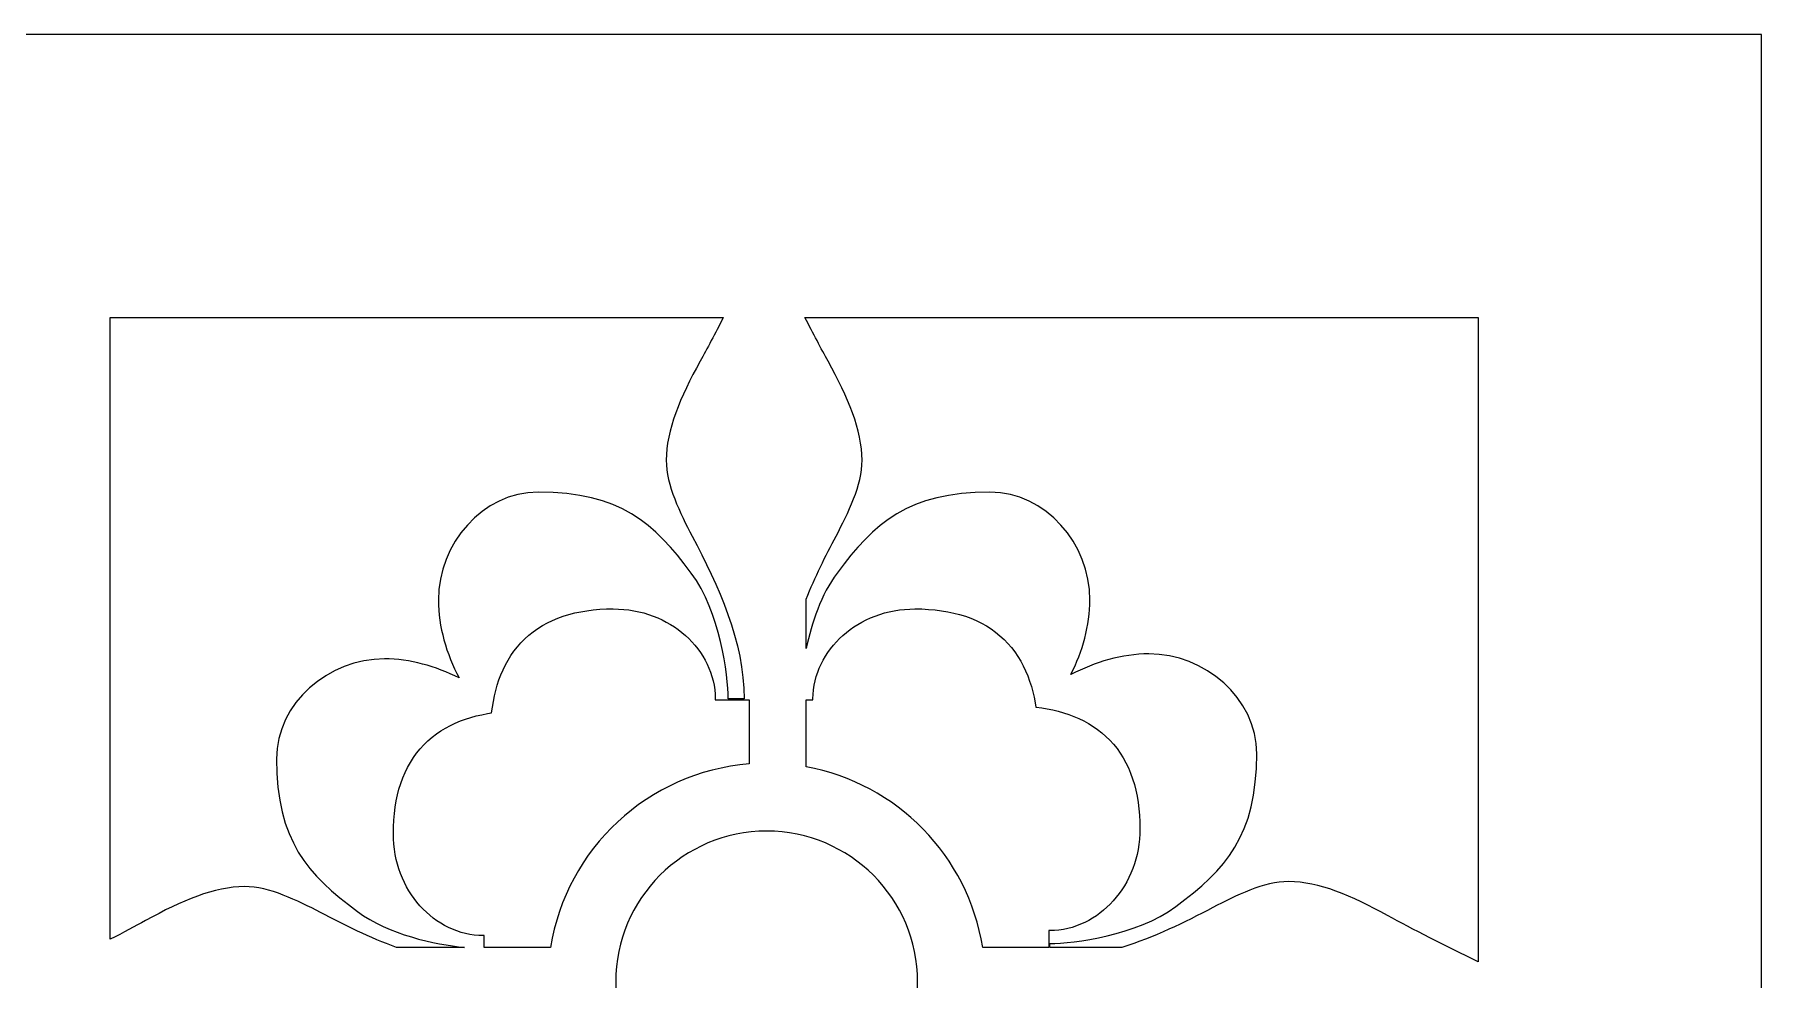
# Model space of a CAD drawing. Header units: centimetres. Extents: x -9.9 to 7.5, y -9.5 to 6.6.
# Drawn here: x -3.492 to -1.556, y 5.494 to 6.554 of the extents above; entities that cross this region are included whole.
import ezdxf

# ---------------------------------------------------------------- set-up
doc = ezdxf.new("R2010")
doc.units = ezdxf.units.CM
doc.header["$MEASUREMENT"] = 0
doc.layers.add('layer 1', color=7, linetype='Continuous')

msp = doc.modelspace()

# ---------------------------------------------------------------- linework, layer by layer
at = {"layer": 'layer 1', "color": 177, "lineweight": 9}
for points, knots in [([(-9.86086, -9.47414), (-9.86086, -9.47414), (-9.86086, 6.55374), (-9.86086, 6.55374), (-9.86086, 6.55374), (-9.86086, 6.55374), (-1.55598, 6.55374), (-1.55598, 6.55374), (-1.55598, 6.55374), (-1.55598, 6.55374), (-1.55598, -9.47414), (-1.55598, -9.47414), (-1.55598, -9.47414), (-1.55598, -9.47414), (-9.86086, -9.47414), (-9.86086, -9.47414)], [0, 0, 0, 0, 0.2, 0.2, 0.2, 0.2, 0.4, 0.4, 0.4, 0.4, 0.6, 0.6, 0.6, 0.6, 1, 1, 1, 1]), ([(-3.4068, 6.23636), (-3.4068, 6.23636), (-3.4068, 5.53902), (-3.4068, 5.53902), (-3.4068, 5.53902), (-3.39237, 5.5465), (-3.3789, 5.5537), (-3.36714, 5.56008), (-3.36714, 5.56008), (-3.32683, 5.58249), (-3.28987, 5.59816), (-3.25626, 5.59816), (-3.25626, 5.59816), (-3.22826, 5.59816), (-3.19689, 5.58249), (-3.17113, 5.56904), (-3.17113, 5.56904), (-3.14449, 5.5549), (-3.11574, 5.54076), (-3.08591, 5.52996), (-3.08591, 5.52996), (-3.08591, 5.52996), (-3.00989, 5.52996), (-3.00989, 5.52996), (-3.00989, 5.52996), (-3.04315, 5.53336), (-3.09494, 5.54431), (-3.12968, 5.57017), (-3.12968, 5.57017), (-3.1857, 5.61161), (-3.22041, 5.64968), (-3.22041, 5.74155), (-3.22041, 5.74155), (-3.22041, 5.80427), (-3.16218, 5.85355), (-3.09944, 5.85355), (-3.09944, 5.85355), (-3.07105, 5.85355), (-3.04175, 5.84529), (-3.01579, 5.8322), (-3.01579, 5.8322), (-3.02998, 5.85905), (-3.03904, 5.8898), (-3.03904, 5.91954), (-3.03904, 5.91954), (-3.03904, 5.98229), (-2.98977, 6.04051), (-2.92704, 6.04051), (-2.92704, 6.04051), (-2.83517, 6.04051), (-2.79711, 6.0058), (-2.75566, 5.94979), (-2.75566, 5.94979), (-2.72318, 5.90612), (-2.71421, 5.83554), (-2.71421, 5.80865), (-2.71421, 5.80865), (-2.71421, 5.80865), (-2.69629, 5.80865), (-2.69629, 5.80865), (-2.69629, 5.80865), (-2.69629, 5.87251), (-2.72541, 5.93634), (-2.75454, 5.99123), (-2.75454, 5.99123), (-2.76799, 6.01699), (-2.78366, 6.04836), (-2.78366, 6.07637), (-2.78366, 6.07637), (-2.78366, 6.10998), (-2.76799, 6.14694), (-2.74557, 6.18725), (-2.74557, 6.18725), (-2.73782, 6.20154), (-2.72887, 6.21836), (-2.71965, 6.23636), (-2.71965, 6.23636), (-2.71965, 6.23636), (-3.4068, 6.23636), (-3.4068, 6.23636)], [0, 0, 0, 0, 0.047619, 0.047619, 0.047619, 0.047619, 0.0952381, 0.0952381, 0.0952381, 0.0952381, 0.1428571, 0.1428571, 0.1428571, 0.1428571, 0.1904762, 0.1904762, 0.1904762, 0.1904762, 0.2380952, 0.2380952, 0.2380952, 0.2380952, 0.2857143, 0.2857143, 0.2857143, 0.2857143, 0.3333333, 0.3333333, 0.3333333, 0.3333333, 0.3809524, 0.3809524, 0.3809524, 0.3809524, 0.4285714, 0.4285714, 0.4285714, 0.4285714, 0.4761905, 0.4761905, 0.4761905, 0.4761905, 0.5238095, 0.5238095, 0.5238095, 0.5238095, 0.5714286, 0.5714286, 0.5714286, 0.5714286, 0.6190476, 0.6190476, 0.6190476, 0.6190476, 0.6666667, 0.6666667, 0.6666667, 0.6666667, 0.7142857, 0.7142857, 0.7142857, 0.7142857, 0.7619048, 0.7619048, 0.7619048, 0.7619048, 0.8095238, 0.8095238, 0.8095238, 0.8095238, 0.8571429, 0.8571429, 0.8571429, 0.8571429, 0.9047619, 0.9047619, 0.9047619, 0.9047619, 1, 1, 1, 1]), ([(-2.62813, 6.23636), (-2.61891, 6.21836), (-2.60996, 6.20154), (-2.6022, 6.18725), (-2.6022, 6.18725), (-2.57979, 6.14694), (-2.56411, 6.10998), (-2.56411, 6.07637), (-2.56411, 6.07637), (-2.56411, 6.04836), (-2.57979, 6.01699), (-2.59324, 5.99123), (-2.59324, 5.99123), (-2.60507, 5.96895), (-2.61689, 5.94519), (-2.62677, 5.92056), (-2.62677, 5.92056), (-2.62677, 5.92056), (-2.62677, 5.86517), (-2.62677, 5.86517), (-2.62677, 5.86517), (-2.6207, 5.89369), (-2.60996, 5.9258), (-2.59211, 5.94979), (-2.59211, 5.94979), (-2.55067, 6.0058), (-2.5126, 6.04051), (-2.42073, 6.04051), (-2.42073, 6.04051), (-2.358, 6.04051), (-2.30873, 5.98229), (-2.30873, 5.91954), (-2.30873, 5.91954), (-2.30873, 5.89116), (-2.31699, 5.86185), (-2.33008, 5.83589), (-2.33008, 5.83589), (-2.30322, 5.85008), (-2.27248, 5.85915), (-2.24274, 5.85915), (-2.24274, 5.85915), (-2.17999, 5.85915), (-2.12176, 5.80987), (-2.12176, 5.74714), (-2.12176, 5.74714), (-2.12176, 5.65528), (-2.15647, 5.61721), (-2.21249, 5.57576), (-2.21249, 5.57576), (-2.25616, 5.54328), (-2.32674, 5.53431), (-2.35363, 5.53431), (-2.35363, 5.53431), (-2.35363, 5.53431), (-2.35363, 5.52996), (-2.35363, 5.52996), (-2.35363, 5.52996), (-2.35363, 5.52996), (-2.27284, 5.52996), (-2.27284, 5.52996), (-2.27284, 5.52996), (-2.23709, 5.54117), (-2.20259, 5.55791), (-2.17105, 5.57465), (-2.17105, 5.57465), (-2.14529, 5.58809), (-2.11392, 5.60376), (-2.08591, 5.60376), (-2.08591, 5.60376), (-2.0523, 5.60376), (-2.01534, 5.58809), (-1.97503, 5.56568), (-1.97503, 5.56568), (-1.94735, 5.55065), (-1.91017, 5.53115), (-1.87336, 5.5139), (-1.87336, 5.5139), (-1.87336, 5.5139), (-1.87336, 6.23636), (-1.87336, 6.23636), (-1.87336, 6.23636), (-1.87336, 6.23636), (-2.62813, 6.23636), (-2.62813, 6.23636)], [0, 0, 0, 0, 0.0454545, 0.0454545, 0.0454545, 0.0454545, 0.0909091, 0.0909091, 0.0909091, 0.0909091, 0.1363636, 0.1363636, 0.1363636, 0.1363636, 0.1818182, 0.1818182, 0.1818182, 0.1818182, 0.2272727, 0.2272727, 0.2272727, 0.2272727, 0.2727273, 0.2727273, 0.2727273, 0.2727273, 0.3181818, 0.3181818, 0.3181818, 0.3181818, 0.3636364, 0.3636364, 0.3636364, 0.3636364, 0.4090909, 0.4090909, 0.4090909, 0.4090909, 0.4545455, 0.4545455, 0.4545455, 0.4545455, 0.5, 0.5, 0.5, 0.5, 0.5454545, 0.5454545, 0.5454545, 0.5454545, 0.5909091, 0.5909091, 0.5909091, 0.5909091, 0.6363636, 0.6363636, 0.6363636, 0.6363636, 0.6818182, 0.6818182, 0.6818182, 0.6818182, 0.7272727, 0.7272727, 0.7272727, 0.7272727, 0.7727273, 0.7727273, 0.7727273, 0.7727273, 0.8181818, 0.8181818, 0.8181818, 0.8181818, 0.8636364, 0.8636364, 0.8636364, 0.8636364, 0.9090909, 0.9090909, 0.9090909, 0.9090909, 1, 1, 1, 1]), ([(-2.98757, 5.52996), (-2.98757, 5.52996), (-2.91326, 5.52996), (-2.91326, 5.52996), (-2.91326, 5.52996), (-2.89568, 5.64063), (-2.80404, 5.72666), (-2.69073, 5.73565), (-2.69073, 5.73565), (-2.69073, 5.73565), (-2.69073, 5.80767), (-2.69073, 5.80767), (-2.69073, 5.80767), (-2.69073, 5.80767), (-2.72865, 5.80767), (-2.72865, 5.80767), (-2.72865, 5.80767), (-2.72865, 5.80767), (-2.72865, 5.80905), (-2.72865, 5.80905), (-2.72865, 5.80905), (-2.72865, 5.80905), (-2.72879, 5.81378), (-2.72879, 5.81378), (-2.72879, 5.81378), (-2.72879, 5.81378), (-2.72925, 5.81885), (-2.72925, 5.81885), (-2.72925, 5.81885), (-2.72925, 5.81885), (-2.73, 5.82387), (-2.73, 5.82387), (-2.73, 5.82387), (-2.73, 5.82387), (-2.73103, 5.82882), (-2.73103, 5.82882), (-2.73103, 5.82882), (-2.73103, 5.82882), (-2.73234, 5.83369), (-2.73234, 5.83369), (-2.73234, 5.83369), (-2.73234, 5.83369), (-2.73391, 5.83847), (-2.73391, 5.83847), (-2.73391, 5.83847), (-2.73391, 5.83847), (-2.73574, 5.84315), (-2.73574, 5.84315), (-2.73574, 5.84315), (-2.73574, 5.84315), (-2.73781, 5.84773), (-2.73781, 5.84773), (-2.73781, 5.84773), (-2.73781, 5.84773), (-2.74012, 5.8522), (-2.74012, 5.8522), (-2.74012, 5.8522), (-2.74012, 5.8522), (-2.74265, 5.85654), (-2.74265, 5.85654), (-2.74265, 5.85654), (-2.74265, 5.85654), (-2.7454, 5.86076), (-2.7454, 5.86076), (-2.7454, 5.86076), (-2.7454, 5.86076), (-2.74836, 5.86485), (-2.74836, 5.86485), (-2.74836, 5.86485), (-2.74836, 5.86485), (-2.75153, 5.8688), (-2.75153, 5.8688), (-2.75153, 5.8688), (-2.75153, 5.8688), (-2.7549, 5.87261), (-2.7549, 5.87261), (-2.7549, 5.87261), (-2.7549, 5.87261), (-2.75846, 5.87627), (-2.75846, 5.87627), (-2.75846, 5.87627), (-2.75846, 5.87627), (-2.76221, 5.87978), (-2.76221, 5.87978), (-2.76221, 5.87978), (-2.76221, 5.87978), (-2.76615, 5.88313), (-2.76615, 5.88313), (-2.76615, 5.88313), (-2.76615, 5.88313), (-2.77025, 5.88631), (-2.77025, 5.88631), (-2.77025, 5.88631), (-2.77025, 5.88631), (-2.77453, 5.88932), (-2.77453, 5.88932), (-2.77453, 5.88932), (-2.77453, 5.88932), (-2.77897, 5.89216), (-2.77897, 5.89216), (-2.77897, 5.89216), (-2.77897, 5.89216), (-2.78357, 5.8948), (-2.78357, 5.8948), (-2.78357, 5.8948), (-2.78357, 5.8948), (-2.78833, 5.89725), (-2.78833, 5.89725), (-2.78833, 5.89725), (-2.78833, 5.89725), (-2.79323, 5.89951), (-2.79323, 5.89951), (-2.79323, 5.89951), (-2.79323, 5.89951), (-2.79828, 5.90155), (-2.79828, 5.90155), (-2.79828, 5.90155), (-2.79828, 5.90155), (-2.80347, 5.90339), (-2.80347, 5.90339), (-2.80347, 5.90339), (-2.80347, 5.90339), (-2.80878, 5.905), (-2.80878, 5.905), (-2.80878, 5.905), (-2.80878, 5.905), (-2.81422, 5.90638), (-2.81422, 5.90638), (-2.81422, 5.90638), (-2.81422, 5.90638), (-2.81977, 5.90752), (-2.81977, 5.90752), (-2.81977, 5.90752), (-2.81977, 5.90752), (-2.82544, 5.90842), (-2.82544, 5.90842), (-2.82544, 5.90842), (-2.82544, 5.90842), (-2.83121, 5.90908), (-2.83121, 5.90908), (-2.83121, 5.90908), (-2.83121, 5.90908), (-2.83707, 5.90947), (-2.83707, 5.90947), (-2.83707, 5.90947), (-2.83707, 5.90947), (-2.84294, 5.9096), (-2.84294, 5.9096), (-2.84294, 5.9096), (-2.84294, 5.9096), (-2.85068, 5.90948), (-2.85068, 5.90948), (-2.85068, 5.90948), (-2.85068, 5.90948), (-2.85814, 5.90911), (-2.85814, 5.90911), (-2.85814, 5.90911), (-2.85814, 5.90911), (-2.86541, 5.90848), (-2.86541, 5.90848), (-2.86541, 5.90848), (-2.86541, 5.90848), (-2.8725, 5.9076), (-2.8725, 5.9076), (-2.8725, 5.9076), (-2.8725, 5.9076), (-2.8794, 5.90646), (-2.8794, 5.90646), (-2.8794, 5.90646), (-2.8794, 5.90646), (-2.88612, 5.90506), (-2.88612, 5.90506), (-2.88612, 5.90506), (-2.88612, 5.90506), (-2.89266, 5.90339), (-2.89266, 5.90339), (-2.89266, 5.90339), (-2.89266, 5.90339), (-2.899, 5.90145), (-2.899, 5.90145), (-2.899, 5.90145), (-2.899, 5.90145), (-2.90516, 5.89922), (-2.90516, 5.89922), (-2.90516, 5.89922), (-2.90516, 5.89922), (-2.91112, 5.89672), (-2.91112, 5.89672), (-2.91112, 5.89672), (-2.91112, 5.89672), (-2.91687, 5.89394), (-2.91687, 5.89394), (-2.91687, 5.89394), (-2.91687, 5.89394), (-2.92241, 5.89088), (-2.92241, 5.89088), (-2.92241, 5.89088), (-2.92241, 5.89088), (-2.92772, 5.88754), (-2.92772, 5.88754), (-2.92772, 5.88754), (-2.92772, 5.88754), (-2.9328, 5.88393), (-2.9328, 5.88393), (-2.9328, 5.88393), (-2.9328, 5.88393), (-2.93763, 5.88005), (-2.93763, 5.88005), (-2.93763, 5.88005), (-2.93763, 5.88005), (-2.94219, 5.87593), (-2.94219, 5.87593), (-2.94219, 5.87593), (-2.94219, 5.87593), (-2.9465, 5.87156), (-2.9465, 5.87156), (-2.9465, 5.87156), (-2.9465, 5.87156), (-2.95053, 5.86697), (-2.95053, 5.86697), (-2.95053, 5.86697), (-2.95053, 5.86697), (-2.95429, 5.86218), (-2.95429, 5.86218), (-2.95429, 5.86218), (-2.95429, 5.86218), (-2.95776, 5.85719), (-2.95776, 5.85719), (-2.95776, 5.85719), (-2.95776, 5.85719), (-2.96096, 5.85203), (-2.96096, 5.85203), (-2.96096, 5.85203), (-2.96096, 5.85203), (-2.96389, 5.8467), (-2.96389, 5.8467), (-2.96389, 5.8467), (-2.96389, 5.8467), (-2.96655, 5.84123), (-2.96655, 5.84123), (-2.96655, 5.84123), (-2.96655, 5.84123), (-2.96895, 5.83562), (-2.96895, 5.83562), (-2.96895, 5.83562), (-2.96895, 5.83562), (-2.97111, 5.82988), (-2.97111, 5.82988), (-2.97111, 5.82988), (-2.97111, 5.82988), (-2.97302, 5.82403), (-2.97302, 5.82403), (-2.97302, 5.82403), (-2.97302, 5.82403), (-2.97471, 5.81805), (-2.97471, 5.81805), (-2.97471, 5.81805), (-2.97471, 5.81805), (-2.97617, 5.81198), (-2.97617, 5.81198), (-2.97617, 5.81198), (-2.97617, 5.81198), (-2.97742, 5.8058), (-2.97742, 5.8058), (-2.97742, 5.8058), (-2.97742, 5.8058), (-2.97847, 5.79951), (-2.97847, 5.79951), (-2.97847, 5.79951), (-2.97847, 5.79951), (-2.97932, 5.79313), (-2.97932, 5.79313), (-2.97932, 5.79313), (-2.97932, 5.79313), (-2.97934, 5.79294), (-2.97934, 5.79294), (-2.97934, 5.79294), (-2.97934, 5.79294), (-2.98415, 5.79218), (-2.98415, 5.79218), (-2.98415, 5.79218), (-2.98415, 5.79218), (-2.99041, 5.79097), (-2.99041, 5.79097), (-2.99041, 5.79097), (-2.99041, 5.79097), (-2.99657, 5.78955), (-2.99657, 5.78955), (-2.99657, 5.78955), (-2.99657, 5.78955), (-3.00261, 5.7879), (-3.00261, 5.7879), (-3.00261, 5.7879), (-3.00261, 5.7879), (-3.00854, 5.78602), (-3.00854, 5.78602), (-3.00854, 5.78602), (-3.00854, 5.78602), (-3.01435, 5.7839), (-3.01435, 5.7839), (-3.01435, 5.7839), (-3.01435, 5.7839), (-3.02004, 5.78153), (-3.02004, 5.78153), (-3.02004, 5.78153), (-3.02004, 5.78153), (-3.02559, 5.7789), (-3.02559, 5.7789), (-3.02559, 5.7789), (-3.02559, 5.7789), (-3.03098, 5.77599), (-3.03098, 5.77599), (-3.03098, 5.77599), (-3.03098, 5.77599), (-3.03622, 5.77282), (-3.03622, 5.77282), (-3.03622, 5.77282), (-3.03622, 5.77282), (-3.04128, 5.76936), (-3.04128, 5.76936), (-3.04128, 5.76936), (-3.04128, 5.76936), (-3.04615, 5.76562), (-3.04615, 5.76562), (-3.04615, 5.76562), (-3.04615, 5.76562), (-3.05081, 5.7616), (-3.05081, 5.7616), (-3.05081, 5.7616), (-3.05081, 5.7616), (-3.05524, 5.7573), (-3.05524, 5.7573), (-3.05524, 5.7573), (-3.05524, 5.7573), (-3.05944, 5.75272), (-3.05944, 5.75272), (-3.05944, 5.75272), (-3.05944, 5.75272), (-3.06338, 5.74789), (-3.06338, 5.74789), (-3.06338, 5.74789), (-3.06338, 5.74789), (-3.06705, 5.7428), (-3.06705, 5.7428), (-3.06705, 5.7428), (-3.06705, 5.7428), (-3.07045, 5.73746), (-3.07045, 5.73746), (-3.07045, 5.73746), (-3.07045, 5.73746), (-3.07357, 5.7319), (-3.07357, 5.7319), (-3.07357, 5.7319), (-3.07357, 5.7319), (-3.0764, 5.72612), (-3.0764, 5.72612), (-3.0764, 5.72612), (-3.0764, 5.72612), (-3.07894, 5.72012), (-3.07894, 5.72012), (-3.07894, 5.72012), (-3.07894, 5.72012), (-3.0812, 5.71393), (-3.0812, 5.71393), (-3.0812, 5.71393), (-3.0812, 5.71393), (-3.08318, 5.70754), (-3.08318, 5.70754), (-3.08318, 5.70754), (-3.08318, 5.70754), (-3.08488, 5.70096), (-3.08488, 5.70096), (-3.08488, 5.70096), (-3.08488, 5.70096), (-3.08631, 5.69419), (-3.08631, 5.69419), (-3.08631, 5.69419), (-3.08631, 5.69419), (-3.08747, 5.68724), (-3.08747, 5.68724), (-3.08747, 5.68724), (-3.08747, 5.68724), (-3.08836, 5.6801), (-3.08836, 5.6801), (-3.08836, 5.6801), (-3.08836, 5.6801), (-3.089, 5.67277), (-3.089, 5.67277), (-3.089, 5.67277), (-3.089, 5.67277), (-3.08938, 5.66525), (-3.08938, 5.66525), (-3.08938, 5.66525), (-3.08938, 5.66525), (-3.0895, 5.65745), (-3.0895, 5.65745), (-3.0895, 5.65745), (-3.0895, 5.65745), (-3.08937, 5.65158), (-3.08937, 5.65158), (-3.08937, 5.65158), (-3.08937, 5.65158), (-3.08897, 5.64571), (-3.08897, 5.64571), (-3.08897, 5.64571), (-3.08897, 5.64571), (-3.08832, 5.63995), (-3.08832, 5.63995), (-3.08832, 5.63995), (-3.08832, 5.63995), (-3.08742, 5.63428), (-3.08742, 5.63428), (-3.08742, 5.63428), (-3.08742, 5.63428), (-3.08628, 5.62872), (-3.08628, 5.62872), (-3.08628, 5.62872), (-3.08628, 5.62872), (-3.0849, 5.62328), (-3.0849, 5.62328), (-3.0849, 5.62328), (-3.0849, 5.62328), (-3.08328, 5.61796), (-3.08328, 5.61796), (-3.08328, 5.61796), (-3.08328, 5.61796), (-3.08145, 5.61278), (-3.08145, 5.61278), (-3.08145, 5.61278), (-3.08145, 5.61278), (-3.07941, 5.60774), (-3.07941, 5.60774), (-3.07941, 5.60774), (-3.07941, 5.60774), (-3.07716, 5.60283), (-3.07716, 5.60283), (-3.07716, 5.60283), (-3.07716, 5.60283), (-3.0747, 5.59807), (-3.0747, 5.59807), (-3.0747, 5.59807), (-3.0747, 5.59807), (-3.07206, 5.59347), (-3.07206, 5.59347), (-3.07206, 5.59347), (-3.07206, 5.59347), (-3.06923, 5.58903), (-3.06923, 5.58903), (-3.06923, 5.58903), (-3.06923, 5.58903), (-3.06621, 5.58475), (-3.06621, 5.58475), (-3.06621, 5.58475), (-3.06621, 5.58475), (-3.06303, 5.58064), (-3.06303, 5.58064), (-3.06303, 5.58064), (-3.06303, 5.58064), (-3.05968, 5.57671), (-3.05968, 5.57671), (-3.05968, 5.57671), (-3.05968, 5.57671), (-3.05618, 5.57296), (-3.05618, 5.57296), (-3.05618, 5.57296), (-3.05618, 5.57296), (-3.05252, 5.5694), (-3.05252, 5.5694), (-3.05252, 5.5694), (-3.05252, 5.5694), (-3.0487, 5.56602), (-3.0487, 5.56602), (-3.0487, 5.56602), (-3.0487, 5.56602), (-3.04475, 5.56286), (-3.04475, 5.56286), (-3.04475, 5.56286), (-3.04475, 5.56286), (-3.04066, 5.55989), (-3.04066, 5.55989), (-3.04066, 5.55989), (-3.04066, 5.55989), (-3.03644, 5.55714), (-3.03644, 5.55714), (-3.03644, 5.55714), (-3.03644, 5.55714), (-3.03209, 5.5546), (-3.03209, 5.5546), (-3.03209, 5.5546), (-3.03209, 5.5546), (-3.02763, 5.5523), (-3.02763, 5.5523), (-3.02763, 5.5523), (-3.02763, 5.5523), (-3.02306, 5.55023), (-3.02306, 5.55023), (-3.02306, 5.55023), (-3.02306, 5.55023), (-3.01838, 5.54841), (-3.01838, 5.54841), (-3.01838, 5.54841), (-3.01838, 5.54841), (-3.01359, 5.54683), (-3.01359, 5.54683), (-3.01359, 5.54683), (-3.01359, 5.54683), (-3.00872, 5.54552), (-3.00872, 5.54552), (-3.00872, 5.54552), (-3.00872, 5.54552), (-3.00377, 5.54449), (-3.00377, 5.54449), (-3.00377, 5.54449), (-3.00377, 5.54449), (-2.99875, 5.54374), (-2.99875, 5.54374), (-2.99875, 5.54374), (-2.99875, 5.54374), (-2.99367, 5.54328), (-2.99367, 5.54328), (-2.99367, 5.54328), (-2.99367, 5.54328), (-2.98894, 5.54314), (-2.98894, 5.54314), (-2.98894, 5.54314), (-2.98894, 5.54314), (-2.98757, 5.54314), (-2.98757, 5.54314), (-2.98757, 5.54314), (-2.98757, 5.54314), (-2.98757, 5.52996), (-2.98757, 5.52996)], [0, 0, 0, 0, 0.0074627, 0.0074627, 0.0074627, 0.0074627, 0.0149254, 0.0149254, 0.0149254, 0.0149254, 0.0223881, 0.0223881, 0.0223881, 0.0223881, 0.0298507, 0.0298507, 0.0298507, 0.0298507, 0.0373134, 0.0373134, 0.0373134, 0.0373134, 0.0447761, 0.0447761, 0.0447761, 0.0447761, 0.0522388, 0.0522388, 0.0522388, 0.0522388, 0.0597015, 0.0597015, 0.0597015, 0.0597015, 0.0671642, 0.0671642, 0.0671642, 0.0671642, 0.0746269, 0.0746269, 0.0746269, 0.0746269, 0.0820896, 0.0820896, 0.0820896, 0.0820896, 0.0895522, 0.0895522, 0.0895522, 0.0895522, 0.0970149, 0.0970149, 0.0970149, 0.0970149, 0.1044776, 0.1044776, 0.1044776, 0.1044776, 0.1119403, 0.1119403, 0.1119403, 0.1119403, 0.119403, 0.119403, 0.119403, 0.119403, 0.1268657, 0.1268657, 0.1268657, 0.1268657, 0.1343284, 0.1343284, 0.1343284, 0.1343284, 0.141791, 0.141791, 0.141791, 0.141791, 0.1492537, 0.1492537, 0.1492537, 0.1492537, 0.1567164, 0.1567164, 0.1567164, 0.1567164, 0.1641791, 0.1641791, 0.1641791, 0.1641791, 0.1716418, 0.1716418, 0.1716418, 0.1716418, 0.1791045, 0.1791045, 0.1791045, 0.1791045, 0.1865672, 0.1865672, 0.1865672, 0.1865672, 0.1940299, 0.1940299, 0.1940299, 0.1940299, 0.2014925, 0.2014925, 0.2014925, 0.2014925, 0.2089552, 0.2089552, 0.2089552, 0.2089552, 0.2164179, 0.2164179, 0.2164179, 0.2164179, 0.2238806, 0.2238806, 0.2238806, 0.2238806, 0.2313433, 0.2313433, 0.2313433, 0.2313433, 0.238806, 0.238806, 0.238806, 0.238806, 0.2462687, 0.2462687, 0.2462687, 0.2462687, 0.2537313, 0.2537313, 0.2537313, 0.2537313, 0.261194, 0.261194, 0.261194, 0.261194, 0.2686567, 0.2686567, 0.2686567, 0.2686567, 0.2761194, 0.2761194, 0.2761194, 0.2761194, 0.2835821, 0.2835821, 0.2835821, 0.2835821, 0.2910448, 0.2910448, 0.2910448, 0.2910448, 0.2985075, 0.2985075, 0.2985075, 0.2985075, 0.3059701, 0.3059701, 0.3059701, 0.3059701, 0.3134328, 0.3134328, 0.3134328, 0.3134328, 0.3208955, 0.3208955, 0.3208955, 0.3208955, 0.3283582, 0.3283582, 0.3283582, 0.3283582, 0.3358209, 0.3358209, 0.3358209, 0.3358209, 0.3432836, 0.3432836, 0.3432836, 0.3432836, 0.3507463, 0.3507463, 0.3507463, 0.3507463, 0.358209, 0.358209, 0.358209, 0.358209, 0.3656716, 0.3656716, 0.3656716, 0.3656716, 0.3731343, 0.3731343, 0.3731343, 0.3731343, 0.380597, 0.380597, 0.380597, 0.380597, 0.3880597, 0.3880597, 0.3880597, 0.3880597, 0.3955224, 0.3955224, 0.3955224, 0.3955224, 0.4029851, 0.4029851, 0.4029851, 0.4029851, 0.4104478, 0.4104478, 0.4104478, 0.4104478, 0.4179104, 0.4179104, 0.4179104, 0.4179104, 0.4253731, 0.4253731, 0.4253731, 0.4253731, 0.4328358, 0.4328358, 0.4328358, 0.4328358, 0.4402985, 0.4402985, 0.4402985, 0.4402985, 0.4477612, 0.4477612, 0.4477612, 0.4477612, 0.4552239, 0.4552239, 0.4552239, 0.4552239, 0.4626866, 0.4626866, 0.4626866, 0.4626866, 0.4701493, 0.4701493, 0.4701493, 0.4701493, 0.4776119, 0.4776119, 0.4776119, 0.4776119, 0.4850746, 0.4850746, 0.4850746, 0.4850746, 0.4925373, 0.4925373, 0.4925373, 0.4925373, 0.5, 0.5, 0.5, 0.5, 0.5074627, 0.5074627, 0.5074627, 0.5074627, 0.5149254, 0.5149254, 0.5149254, 0.5149254, 0.5223881, 0.5223881, 0.5223881, 0.5223881, 0.5298507, 0.5298507, 0.5298507, 0.5298507, 0.5373134, 0.5373134, 0.5373134, 0.5373134, 0.5447761, 0.5447761, 0.5447761, 0.5447761, 0.5522388, 0.5522388, 0.5522388, 0.5522388, 0.5597015, 0.5597015, 0.5597015, 0.5597015, 0.5671642, 0.5671642, 0.5671642, 0.5671642, 0.5746269, 0.5746269, 0.5746269, 0.5746269, 0.5820896, 0.5820896, 0.5820896, 0.5820896, 0.5895522, 0.5895522, 0.5895522, 0.5895522, 0.5970149, 0.5970149, 0.5970149, 0.5970149, 0.6044776, 0.6044776, 0.6044776, 0.6044776, 0.6119403, 0.6119403, 0.6119403, 0.6119403, 0.619403, 0.619403, 0.619403, 0.619403, 0.6268657, 0.6268657, 0.6268657, 0.6268657, 0.6343284, 0.6343284, 0.6343284, 0.6343284, 0.641791, 0.641791, 0.641791, 0.641791, 0.6492537, 0.6492537, 0.6492537, 0.6492537, 0.6567164, 0.6567164, 0.6567164, 0.6567164, 0.6641791, 0.6641791, 0.6641791, 0.6641791, 0.6716418, 0.6716418, 0.6716418, 0.6716418, 0.6791045, 0.6791045, 0.6791045, 0.6791045, 0.6865672, 0.6865672, 0.6865672, 0.6865672, 0.6940299, 0.6940299, 0.6940299, 0.6940299, 0.7014925, 0.7014925, 0.7014925, 0.7014925, 0.7089552, 0.7089552, 0.7089552, 0.7089552, 0.7164179, 0.7164179, 0.7164179, 0.7164179, 0.7238806, 0.7238806, 0.7238806, 0.7238806, 0.7313433, 0.7313433, 0.7313433, 0.7313433, 0.738806, 0.738806, 0.738806, 0.738806, 0.7462687, 0.7462687, 0.7462687, 0.7462687, 0.7537313, 0.7537313, 0.7537313, 0.7537313, 0.761194, 0.761194, 0.761194, 0.761194, 0.7686567, 0.7686567, 0.7686567, 0.7686567, 0.7761194, 0.7761194, 0.7761194, 0.7761194, 0.7835821, 0.7835821, 0.7835821, 0.7835821, 0.7910448, 0.7910448, 0.7910448, 0.7910448, 0.7985075, 0.7985075, 0.7985075, 0.7985075, 0.8059701, 0.8059701, 0.8059701, 0.8059701, 0.8134328, 0.8134328, 0.8134328, 0.8134328, 0.8208955, 0.8208955, 0.8208955, 0.8208955, 0.8283582, 0.8283582, 0.8283582, 0.8283582, 0.8358209, 0.8358209, 0.8358209, 0.8358209, 0.8432836, 0.8432836, 0.8432836, 0.8432836, 0.8507463, 0.8507463, 0.8507463, 0.8507463, 0.858209, 0.858209, 0.858209, 0.858209, 0.8656716, 0.8656716, 0.8656716, 0.8656716, 0.8731343, 0.8731343, 0.8731343, 0.8731343, 0.880597, 0.880597, 0.880597, 0.880597, 0.8880597, 0.8880597, 0.8880597, 0.8880597, 0.8955224, 0.8955224, 0.8955224, 0.8955224, 0.9029851, 0.9029851, 0.9029851, 0.9029851, 0.9104478, 0.9104478, 0.9104478, 0.9104478, 0.9179104, 0.9179104, 0.9179104, 0.9179104, 0.9253731, 0.9253731, 0.9253731, 0.9253731, 0.9328358, 0.9328358, 0.9328358, 0.9328358, 0.9402985, 0.9402985, 0.9402985, 0.9402985, 0.9477612, 0.9477612, 0.9477612, 0.9477612, 0.9552239, 0.9552239, 0.9552239, 0.9552239, 0.9626866, 0.9626866, 0.9626866, 0.9626866, 0.9701493, 0.9701493, 0.9701493, 0.9701493, 0.9776119, 0.9776119, 0.9776119, 0.9776119, 0.9850746, 0.9850746, 0.9850746, 0.9850746, 1, 1, 1, 1]), ([(-2.62677, 5.80767), (-2.62677, 5.80767), (-2.62677, 5.73243), (-2.62677, 5.73243), (-2.62677, 5.73243), (-2.52503, 5.71385), (-2.4452, 5.63248), (-2.42891, 5.52996), (-2.42891, 5.52996), (-2.42891, 5.52996), (-2.3546, 5.52996), (-2.3546, 5.52996), (-2.3546, 5.52996), (-2.3546, 5.52996), (-2.3546, 5.54875), (-2.3546, 5.54875), (-2.3546, 5.54875), (-2.3546, 5.54875), (-2.35324, 5.54875), (-2.35324, 5.54875), (-2.35324, 5.54875), (-2.35324, 5.54875), (-2.34851, 5.54889), (-2.34851, 5.54889), (-2.34851, 5.54889), (-2.34851, 5.54889), (-2.34343, 5.54935), (-2.34343, 5.54935), (-2.34343, 5.54935), (-2.34343, 5.54935), (-2.33841, 5.5501), (-2.33841, 5.5501), (-2.33841, 5.5501), (-2.33841, 5.5501), (-2.33346, 5.55114), (-2.33346, 5.55114), (-2.33346, 5.55114), (-2.33346, 5.55114), (-2.32859, 5.55244), (-2.32859, 5.55244), (-2.32859, 5.55244), (-2.32859, 5.55244), (-2.32381, 5.55401), (-2.32381, 5.55401), (-2.32381, 5.55401), (-2.32381, 5.55401), (-2.31912, 5.55584), (-2.31912, 5.55584), (-2.31912, 5.55584), (-2.31912, 5.55584), (-2.31455, 5.55791), (-2.31455, 5.55791), (-2.31455, 5.55791), (-2.31455, 5.55791), (-2.31009, 5.56021), (-2.31009, 5.56021), (-2.31009, 5.56021), (-2.31009, 5.56021), (-2.30574, 5.56274), (-2.30574, 5.56274), (-2.30574, 5.56274), (-2.30574, 5.56274), (-2.30152, 5.5655), (-2.30152, 5.5655), (-2.30152, 5.5655), (-2.30152, 5.5655), (-2.29743, 5.56846), (-2.29743, 5.56846), (-2.29743, 5.56846), (-2.29743, 5.56846), (-2.29348, 5.57163), (-2.29348, 5.57163), (-2.29348, 5.57163), (-2.29348, 5.57163), (-2.28967, 5.575), (-2.28967, 5.575), (-2.28967, 5.575), (-2.28967, 5.575), (-2.28601, 5.57856), (-2.28601, 5.57856), (-2.28601, 5.57856), (-2.28601, 5.57856), (-2.28249, 5.58231), (-2.28249, 5.58231), (-2.28249, 5.58231), (-2.28249, 5.58231), (-2.27915, 5.58624), (-2.27915, 5.58624), (-2.27915, 5.58624), (-2.27915, 5.58624), (-2.27596, 5.59035), (-2.27596, 5.59035), (-2.27596, 5.59035), (-2.27596, 5.59035), (-2.27295, 5.59463), (-2.27295, 5.59463), (-2.27295, 5.59463), (-2.27295, 5.59463), (-2.27012, 5.59907), (-2.27012, 5.59907), (-2.27012, 5.59907), (-2.27012, 5.59907), (-2.26748, 5.60367), (-2.26748, 5.60367), (-2.26748, 5.60367), (-2.26748, 5.60367), (-2.26502, 5.60843), (-2.26502, 5.60843), (-2.26502, 5.60843), (-2.26502, 5.60843), (-2.26277, 5.61333), (-2.26277, 5.61333), (-2.26277, 5.61333), (-2.26277, 5.61333), (-2.26072, 5.61838), (-2.26072, 5.61838), (-2.26072, 5.61838), (-2.26072, 5.61838), (-2.25889, 5.62357), (-2.25889, 5.62357), (-2.25889, 5.62357), (-2.25889, 5.62357), (-2.25728, 5.62888), (-2.25728, 5.62888), (-2.25728, 5.62888), (-2.25728, 5.62888), (-2.2559, 5.63432), (-2.2559, 5.63432), (-2.2559, 5.63432), (-2.2559, 5.63432), (-2.25475, 5.63988), (-2.25475, 5.63988), (-2.25475, 5.63988), (-2.25475, 5.63988), (-2.25385, 5.64554), (-2.25385, 5.64554), (-2.25385, 5.64554), (-2.25385, 5.64554), (-2.2532, 5.65131), (-2.2532, 5.65131), (-2.2532, 5.65131), (-2.2532, 5.65131), (-2.25281, 5.65717), (-2.25281, 5.65717), (-2.25281, 5.65717), (-2.25281, 5.65717), (-2.25267, 5.66304), (-2.25267, 5.66304), (-2.25267, 5.66304), (-2.25267, 5.66304), (-2.2528, 5.67078), (-2.2528, 5.67078), (-2.2528, 5.67078), (-2.2528, 5.67078), (-2.25317, 5.67824), (-2.25317, 5.67824), (-2.25317, 5.67824), (-2.25317, 5.67824), (-2.25379, 5.68551), (-2.25379, 5.68551), (-2.25379, 5.68551), (-2.25379, 5.68551), (-2.25467, 5.6926), (-2.25467, 5.6926), (-2.25467, 5.6926), (-2.25467, 5.6926), (-2.25581, 5.6995), (-2.25581, 5.6995), (-2.25581, 5.6995), (-2.25581, 5.6995), (-2.25722, 5.70622), (-2.25722, 5.70622), (-2.25722, 5.70622), (-2.25722, 5.70622), (-2.25889, 5.71275), (-2.25889, 5.71275), (-2.25889, 5.71275), (-2.25889, 5.71275), (-2.26083, 5.7191), (-2.26083, 5.7191), (-2.26083, 5.7191), (-2.26083, 5.7191), (-2.26306, 5.72526), (-2.26306, 5.72526), (-2.26306, 5.72526), (-2.26306, 5.72526), (-2.26556, 5.73122), (-2.26556, 5.73122), (-2.26556, 5.73122), (-2.26556, 5.73122), (-2.26834, 5.73697), (-2.26834, 5.73697), (-2.26834, 5.73697), (-2.26834, 5.73697), (-2.2714, 5.74251), (-2.2714, 5.74251), (-2.2714, 5.74251), (-2.2714, 5.74251), (-2.27474, 5.74782), (-2.27474, 5.74782), (-2.27474, 5.74782), (-2.27474, 5.74782), (-2.27835, 5.7529), (-2.27835, 5.7529), (-2.27835, 5.7529), (-2.27835, 5.7529), (-2.28223, 5.75772), (-2.28223, 5.75772), (-2.28223, 5.75772), (-2.28223, 5.75772), (-2.28635, 5.76229), (-2.28635, 5.76229), (-2.28635, 5.76229), (-2.28635, 5.76229), (-2.29072, 5.7666), (-2.29072, 5.7666), (-2.29072, 5.7666), (-2.29072, 5.7666), (-2.29531, 5.77063), (-2.29531, 5.77063), (-2.29531, 5.77063), (-2.29531, 5.77063), (-2.3001, 5.77438), (-2.3001, 5.77438), (-2.3001, 5.77438), (-2.3001, 5.77438), (-2.30509, 5.77786), (-2.30509, 5.77786), (-2.30509, 5.77786), (-2.30509, 5.77786), (-2.31025, 5.78106), (-2.31025, 5.78106), (-2.31025, 5.78106), (-2.31025, 5.78106), (-2.31557, 5.78398), (-2.31557, 5.78398), (-2.31557, 5.78398), (-2.31557, 5.78398), (-2.32105, 5.78665), (-2.32105, 5.78665), (-2.32105, 5.78665), (-2.32105, 5.78665), (-2.32666, 5.78905), (-2.32666, 5.78905), (-2.32666, 5.78905), (-2.32666, 5.78905), (-2.3324, 5.79121), (-2.3324, 5.79121), (-2.3324, 5.79121), (-2.3324, 5.79121), (-2.33825, 5.79312), (-2.33825, 5.79312), (-2.33825, 5.79312), (-2.33825, 5.79312), (-2.34422, 5.7948), (-2.34422, 5.7948), (-2.34422, 5.7948), (-2.34422, 5.7948), (-2.3503, 5.79627), (-2.3503, 5.79627), (-2.3503, 5.79627), (-2.3503, 5.79627), (-2.35648, 5.79752), (-2.35648, 5.79752), (-2.35648, 5.79752), (-2.35648, 5.79752), (-2.36277, 5.79857), (-2.36277, 5.79857), (-2.36277, 5.79857), (-2.36277, 5.79857), (-2.36915, 5.79942), (-2.36915, 5.79942), (-2.36915, 5.79942), (-2.36915, 5.79942), (-2.36934, 5.79944), (-2.36934, 5.79944), (-2.36934, 5.79944), (-2.36934, 5.79944), (-2.3701, 5.80425), (-2.3701, 5.80425), (-2.3701, 5.80425), (-2.3701, 5.80425), (-2.37131, 5.81051), (-2.37131, 5.81051), (-2.37131, 5.81051), (-2.37131, 5.81051), (-2.37273, 5.81666), (-2.37273, 5.81666), (-2.37273, 5.81666), (-2.37273, 5.81666), (-2.37438, 5.82271), (-2.37438, 5.82271), (-2.37438, 5.82271), (-2.37438, 5.82271), (-2.37626, 5.82864), (-2.37626, 5.82864), (-2.37626, 5.82864), (-2.37626, 5.82864), (-2.37838, 5.83445), (-2.37838, 5.83445), (-2.37838, 5.83445), (-2.37838, 5.83445), (-2.38075, 5.84014), (-2.38075, 5.84014), (-2.38075, 5.84014), (-2.38075, 5.84014), (-2.38338, 5.84568), (-2.38338, 5.84568), (-2.38338, 5.84568), (-2.38338, 5.84568), (-2.38628, 5.85108), (-2.38628, 5.85108), (-2.38628, 5.85108), (-2.38628, 5.85108), (-2.38946, 5.85632), (-2.38946, 5.85632), (-2.38946, 5.85632), (-2.38946, 5.85632), (-2.39292, 5.86137), (-2.39292, 5.86137), (-2.39292, 5.86137), (-2.39292, 5.86137), (-2.39666, 5.86624), (-2.39666, 5.86624), (-2.39666, 5.86624), (-2.39666, 5.86624), (-2.40068, 5.8709), (-2.40068, 5.8709), (-2.40068, 5.8709), (-2.40068, 5.8709), (-2.40498, 5.87534), (-2.40498, 5.87534), (-2.40498, 5.87534), (-2.40498, 5.87534), (-2.40956, 5.87954), (-2.40956, 5.87954), (-2.40956, 5.87954), (-2.40956, 5.87954), (-2.41439, 5.88348), (-2.41439, 5.88348), (-2.41439, 5.88348), (-2.41439, 5.88348), (-2.41948, 5.88715), (-2.41948, 5.88715), (-2.41948, 5.88715), (-2.41948, 5.88715), (-2.42481, 5.89055), (-2.42481, 5.89055), (-2.42481, 5.89055), (-2.42481, 5.89055), (-2.43038, 5.89366), (-2.43038, 5.89366), (-2.43038, 5.89366), (-2.43038, 5.89366), (-2.43616, 5.89649), (-2.43616, 5.89649), (-2.43616, 5.89649), (-2.43616, 5.89649), (-2.44215, 5.89904), (-2.44215, 5.89904), (-2.44215, 5.89904), (-2.44215, 5.89904), (-2.44835, 5.9013), (-2.44835, 5.9013), (-2.44835, 5.9013), (-2.44835, 5.9013), (-2.45474, 5.90328), (-2.45474, 5.90328), (-2.45474, 5.90328), (-2.45474, 5.90328), (-2.46132, 5.90498), (-2.46132, 5.90498), (-2.46132, 5.90498), (-2.46132, 5.90498), (-2.46808, 5.90641), (-2.46808, 5.90641), (-2.46808, 5.90641), (-2.46808, 5.90641), (-2.47503, 5.90757), (-2.47503, 5.90757), (-2.47503, 5.90757), (-2.47503, 5.90757), (-2.48217, 5.90846), (-2.48217, 5.90846), (-2.48217, 5.90846), (-2.48217, 5.90846), (-2.48951, 5.9091), (-2.48951, 5.9091), (-2.48951, 5.9091), (-2.48951, 5.9091), (-2.49703, 5.90948), (-2.49703, 5.90948), (-2.49703, 5.90948), (-2.49703, 5.90948), (-2.50483, 5.90961), (-2.50483, 5.90961), (-2.50483, 5.90961), (-2.50483, 5.90961), (-2.51071, 5.90947), (-2.51071, 5.90947), (-2.51071, 5.90947), (-2.51071, 5.90947), (-2.51657, 5.90908), (-2.51657, 5.90908), (-2.51657, 5.90908), (-2.51657, 5.90908), (-2.52233, 5.90842), (-2.52233, 5.90842), (-2.52233, 5.90842), (-2.52233, 5.90842), (-2.528, 5.90752), (-2.528, 5.90752), (-2.528, 5.90752), (-2.528, 5.90752), (-2.53356, 5.90638), (-2.53356, 5.90638), (-2.53356, 5.90638), (-2.53356, 5.90638), (-2.53899, 5.905), (-2.53899, 5.905), (-2.53899, 5.905), (-2.53899, 5.905), (-2.54431, 5.90339), (-2.54431, 5.90339), (-2.54431, 5.90339), (-2.54431, 5.90339), (-2.5495, 5.90155), (-2.5495, 5.90155), (-2.5495, 5.90155), (-2.5495, 5.90155), (-2.55454, 5.89951), (-2.55454, 5.89951), (-2.55454, 5.89951), (-2.55454, 5.89951), (-2.55945, 5.89725), (-2.55945, 5.89725), (-2.55945, 5.89725), (-2.55945, 5.89725), (-2.5642, 5.8948), (-2.5642, 5.8948), (-2.5642, 5.8948), (-2.5642, 5.8948), (-2.56881, 5.89216), (-2.56881, 5.89216), (-2.56881, 5.89216), (-2.56881, 5.89216), (-2.57325, 5.88932), (-2.57325, 5.88932), (-2.57325, 5.88932), (-2.57325, 5.88932), (-2.57753, 5.88631), (-2.57753, 5.88631), (-2.57753, 5.88631), (-2.57753, 5.88631), (-2.58164, 5.88313), (-2.58164, 5.88313), (-2.58164, 5.88313), (-2.58164, 5.88313), (-2.58557, 5.87979), (-2.58557, 5.87979), (-2.58557, 5.87979), (-2.58557, 5.87979), (-2.58932, 5.87627), (-2.58932, 5.87627), (-2.58932, 5.87627), (-2.58932, 5.87627), (-2.59288, 5.87261), (-2.59288, 5.87261), (-2.59288, 5.87261), (-2.59288, 5.87261), (-2.59625, 5.8688), (-2.59625, 5.8688), (-2.59625, 5.8688), (-2.59625, 5.8688), (-2.59942, 5.86485), (-2.59942, 5.86485), (-2.59942, 5.86485), (-2.59942, 5.86485), (-2.60239, 5.86076), (-2.60239, 5.86076), (-2.60239, 5.86076), (-2.60239, 5.86076), (-2.60514, 5.85654), (-2.60514, 5.85654), (-2.60514, 5.85654), (-2.60514, 5.85654), (-2.60767, 5.85219), (-2.60767, 5.85219), (-2.60767, 5.85219), (-2.60767, 5.85219), (-2.60998, 5.84773), (-2.60998, 5.84773), (-2.60998, 5.84773), (-2.60998, 5.84773), (-2.61205, 5.84316), (-2.61205, 5.84316), (-2.61205, 5.84316), (-2.61205, 5.84316), (-2.61387, 5.83848), (-2.61387, 5.83848), (-2.61387, 5.83848), (-2.61387, 5.83848), (-2.61545, 5.83369), (-2.61545, 5.83369), (-2.61545, 5.83369), (-2.61545, 5.83369), (-2.61675, 5.82882), (-2.61675, 5.82882), (-2.61675, 5.82882), (-2.61675, 5.82882), (-2.61779, 5.82387), (-2.61779, 5.82387), (-2.61779, 5.82387), (-2.61779, 5.82387), (-2.61854, 5.81885), (-2.61854, 5.81885), (-2.61854, 5.81885), (-2.61854, 5.81885), (-2.619, 5.81377), (-2.619, 5.81377), (-2.619, 5.81377), (-2.619, 5.81377), (-2.61914, 5.80904), (-2.61914, 5.80904), (-2.61914, 5.80904), (-2.61914, 5.80904), (-2.61914, 5.80767), (-2.61914, 5.80767), (-2.61914, 5.80767), (-2.61914, 5.80767), (-2.62677, 5.80767), (-2.62677, 5.80767)], [0, 0, 0, 0, 0.0074627, 0.0074627, 0.0074627, 0.0074627, 0.0149254, 0.0149254, 0.0149254, 0.0149254, 0.0223881, 0.0223881, 0.0223881, 0.0223881, 0.0298507, 0.0298507, 0.0298507, 0.0298507, 0.0373134, 0.0373134, 0.0373134, 0.0373134, 0.0447761, 0.0447761, 0.0447761, 0.0447761, 0.0522388, 0.0522388, 0.0522388, 0.0522388, 0.0597015, 0.0597015, 0.0597015, 0.0597015, 0.0671642, 0.0671642, 0.0671642, 0.0671642, 0.0746269, 0.0746269, 0.0746269, 0.0746269, 0.0820896, 0.0820896, 0.0820896, 0.0820896, 0.0895522, 0.0895522, 0.0895522, 0.0895522, 0.0970149, 0.0970149, 0.0970149, 0.0970149, 0.1044776, 0.1044776, 0.1044776, 0.1044776, 0.1119403, 0.1119403, 0.1119403, 0.1119403, 0.119403, 0.119403, 0.119403, 0.119403, 0.1268657, 0.1268657, 0.1268657, 0.1268657, 0.1343284, 0.1343284, 0.1343284, 0.1343284, 0.141791, 0.141791, 0.141791, 0.141791, 0.1492537, 0.1492537, 0.1492537, 0.1492537, 0.1567164, 0.1567164, 0.1567164, 0.1567164, 0.1641791, 0.1641791, 0.1641791, 0.1641791, 0.1716418, 0.1716418, 0.1716418, 0.1716418, 0.1791045, 0.1791045, 0.1791045, 0.1791045, 0.1865672, 0.1865672, 0.1865672, 0.1865672, 0.1940299, 0.1940299, 0.1940299, 0.1940299, 0.2014925, 0.2014925, 0.2014925, 0.2014925, 0.2089552, 0.2089552, 0.2089552, 0.2089552, 0.2164179, 0.2164179, 0.2164179, 0.2164179, 0.2238806, 0.2238806, 0.2238806, 0.2238806, 0.2313433, 0.2313433, 0.2313433, 0.2313433, 0.238806, 0.238806, 0.238806, 0.238806, 0.2462687, 0.2462687, 0.2462687, 0.2462687, 0.2537313, 0.2537313, 0.2537313, 0.2537313, 0.261194, 0.261194, 0.261194, 0.261194, 0.2686567, 0.2686567, 0.2686567, 0.2686567, 0.2761194, 0.2761194, 0.2761194, 0.2761194, 0.2835821, 0.2835821, 0.2835821, 0.2835821, 0.2910448, 0.2910448, 0.2910448, 0.2910448, 0.2985075, 0.2985075, 0.2985075, 0.2985075, 0.3059701, 0.3059701, 0.3059701, 0.3059701, 0.3134328, 0.3134328, 0.3134328, 0.3134328, 0.3208955, 0.3208955, 0.3208955, 0.3208955, 0.3283582, 0.3283582, 0.3283582, 0.3283582, 0.3358209, 0.3358209, 0.3358209, 0.3358209, 0.3432836, 0.3432836, 0.3432836, 0.3432836, 0.3507463, 0.3507463, 0.3507463, 0.3507463, 0.358209, 0.358209, 0.358209, 0.358209, 0.3656716, 0.3656716, 0.3656716, 0.3656716, 0.3731343, 0.3731343, 0.3731343, 0.3731343, 0.380597, 0.380597, 0.380597, 0.380597, 0.3880597, 0.3880597, 0.3880597, 0.3880597, 0.3955224, 0.3955224, 0.3955224, 0.3955224, 0.4029851, 0.4029851, 0.4029851, 0.4029851, 0.4104478, 0.4104478, 0.4104478, 0.4104478, 0.4179104, 0.4179104, 0.4179104, 0.4179104, 0.4253731, 0.4253731, 0.4253731, 0.4253731, 0.4328358, 0.4328358, 0.4328358, 0.4328358, 0.4402985, 0.4402985, 0.4402985, 0.4402985, 0.4477612, 0.4477612, 0.4477612, 0.4477612, 0.4552239, 0.4552239, 0.4552239, 0.4552239, 0.4626866, 0.4626866, 0.4626866, 0.4626866, 0.4701493, 0.4701493, 0.4701493, 0.4701493, 0.4776119, 0.4776119, 0.4776119, 0.4776119, 0.4850746, 0.4850746, 0.4850746, 0.4850746, 0.4925373, 0.4925373, 0.4925373, 0.4925373, 0.5, 0.5, 0.5, 0.5, 0.5074627, 0.5074627, 0.5074627, 0.5074627, 0.5149254, 0.5149254, 0.5149254, 0.5149254, 0.5223881, 0.5223881, 0.5223881, 0.5223881, 0.5298507, 0.5298507, 0.5298507, 0.5298507, 0.5373134, 0.5373134, 0.5373134, 0.5373134, 0.5447761, 0.5447761, 0.5447761, 0.5447761, 0.5522388, 0.5522388, 0.5522388, 0.5522388, 0.5597015, 0.5597015, 0.5597015, 0.5597015, 0.5671642, 0.5671642, 0.5671642, 0.5671642, 0.5746269, 0.5746269, 0.5746269, 0.5746269, 0.5820896, 0.5820896, 0.5820896, 0.5820896, 0.5895522, 0.5895522, 0.5895522, 0.5895522, 0.5970149, 0.5970149, 0.5970149, 0.5970149, 0.6044776, 0.6044776, 0.6044776, 0.6044776, 0.6119403, 0.6119403, 0.6119403, 0.6119403, 0.619403, 0.619403, 0.619403, 0.619403, 0.6268657, 0.6268657, 0.6268657, 0.6268657, 0.6343284, 0.6343284, 0.6343284, 0.6343284, 0.641791, 0.641791, 0.641791, 0.641791, 0.6492537, 0.6492537, 0.6492537, 0.6492537, 0.6567164, 0.6567164, 0.6567164, 0.6567164, 0.6641791, 0.6641791, 0.6641791, 0.6641791, 0.6716418, 0.6716418, 0.6716418, 0.6716418, 0.6791045, 0.6791045, 0.6791045, 0.6791045, 0.6865672, 0.6865672, 0.6865672, 0.6865672, 0.6940299, 0.6940299, 0.6940299, 0.6940299, 0.7014925, 0.7014925, 0.7014925, 0.7014925, 0.7089552, 0.7089552, 0.7089552, 0.7089552, 0.7164179, 0.7164179, 0.7164179, 0.7164179, 0.7238806, 0.7238806, 0.7238806, 0.7238806, 0.7313433, 0.7313433, 0.7313433, 0.7313433, 0.738806, 0.738806, 0.738806, 0.738806, 0.7462687, 0.7462687, 0.7462687, 0.7462687, 0.7537313, 0.7537313, 0.7537313, 0.7537313, 0.761194, 0.761194, 0.761194, 0.761194, 0.7686567, 0.7686567, 0.7686567, 0.7686567, 0.7761194, 0.7761194, 0.7761194, 0.7761194, 0.7835821, 0.7835821, 0.7835821, 0.7835821, 0.7910448, 0.7910448, 0.7910448, 0.7910448, 0.7985075, 0.7985075, 0.7985075, 0.7985075, 0.8059701, 0.8059701, 0.8059701, 0.8059701, 0.8134328, 0.8134328, 0.8134328, 0.8134328, 0.8208955, 0.8208955, 0.8208955, 0.8208955, 0.8283582, 0.8283582, 0.8283582, 0.8283582, 0.8358209, 0.8358209, 0.8358209, 0.8358209, 0.8432836, 0.8432836, 0.8432836, 0.8432836, 0.8507463, 0.8507463, 0.8507463, 0.8507463, 0.858209, 0.858209, 0.858209, 0.858209, 0.8656716, 0.8656716, 0.8656716, 0.8656716, 0.8731343, 0.8731343, 0.8731343, 0.8731343, 0.880597, 0.880597, 0.880597, 0.880597, 0.8880597, 0.8880597, 0.8880597, 0.8880597, 0.8955224, 0.8955224, 0.8955224, 0.8955224, 0.9029851, 0.9029851, 0.9029851, 0.9029851, 0.9104478, 0.9104478, 0.9104478, 0.9104478, 0.9179104, 0.9179104, 0.9179104, 0.9179104, 0.9253731, 0.9253731, 0.9253731, 0.9253731, 0.9328358, 0.9328358, 0.9328358, 0.9328358, 0.9402985, 0.9402985, 0.9402985, 0.9402985, 0.9477612, 0.9477612, 0.9477612, 0.9477612, 0.9552239, 0.9552239, 0.9552239, 0.9552239, 0.9626866, 0.9626866, 0.9626866, 0.9626866, 0.9701493, 0.9701493, 0.9701493, 0.9701493, 0.9776119, 0.9776119, 0.9776119, 0.9776119, 0.9850746, 0.9850746, 0.9850746, 0.9850746, 1, 1, 1, 1]), ([(-2.84025, 5.49119), (-2.84025, 5.5846), (-2.7645, 5.66036), (-2.67109, 5.66036), (-2.67109, 5.66036), (-2.57767, 5.66036), (-2.50192, 5.5846), (-2.50192, 5.49119), (-2.50192, 5.49119), (-2.50192, 5.39778), (-2.57767, 5.32202), (-2.67109, 5.32202), (-2.67109, 5.32202), (-2.7645, 5.32202), (-2.84025, 5.39778), (-2.84025, 5.49119)], [0, 0, 0, 0, 0.2, 0.2, 0.2, 0.2, 0.4, 0.4, 0.4, 0.4, 0.6, 0.6, 0.6, 0.6, 1, 1, 1, 1])]:
    msp.add_open_spline(points, degree=3, knots=knots, dxfattribs=at)

doc.saveas('drawing.dxf')
